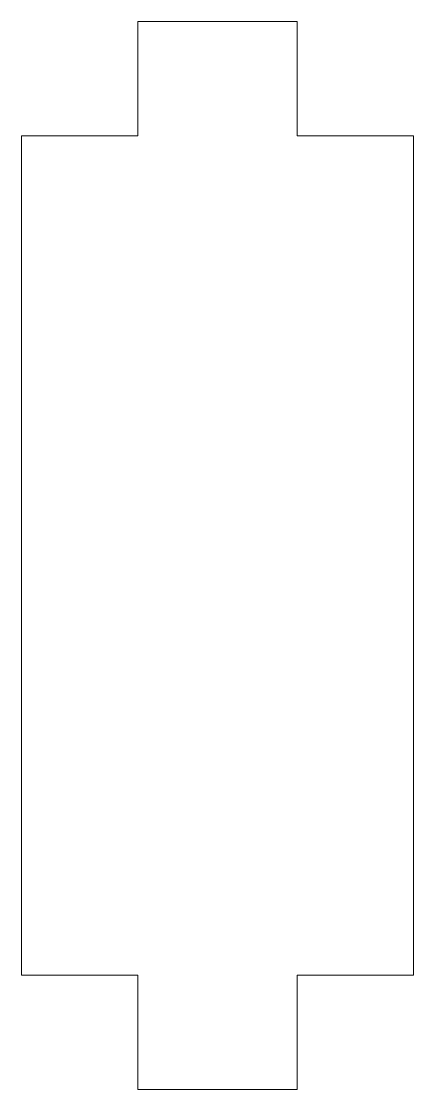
# Model space of a CAD drawing. Header units: millimetres. Extents: x 0 to 16.3, y 0 to 44.5.
import ezdxf

# ---------------------------------------------------------------- set-up
doc = ezdxf.new("R2010")
doc.units = ezdxf.units.MM

msp = doc.modelspace()

# ---------------------------------------------------------------- linework, layer by layer
at = {"color": 1, "linetype": 'Continuous', "lineweight": 5}
for p, q in [((11.4808, 44.45), (4.8514, 44.45)), ((4.8514, 44.45), (4.8514, 39.6875)), ((11.4808, 39.6875), (11.4808, 44.45)), ((4.8514, 39.6875), (0, 39.6875)), ((0, 39.6875), (0, 4.7625)), ((16.3322, 39.6875), (11.4808, 39.6875)), ((16.3322, 4.7625), (16.3322, 39.6875)), ((0, 4.7625), (4.8514, 4.7625)), ((4.8514, 4.7625), (4.8514, 0)), ((11.4808, 0), (11.4808, 4.7625)), ((11.4808, 4.7625), (16.3322, 4.7625)), ((4.8514, 0), (11.4808, 0))]:
    msp.add_line(p, q, dxfattribs=at)

doc.saveas('drawing.dxf')
